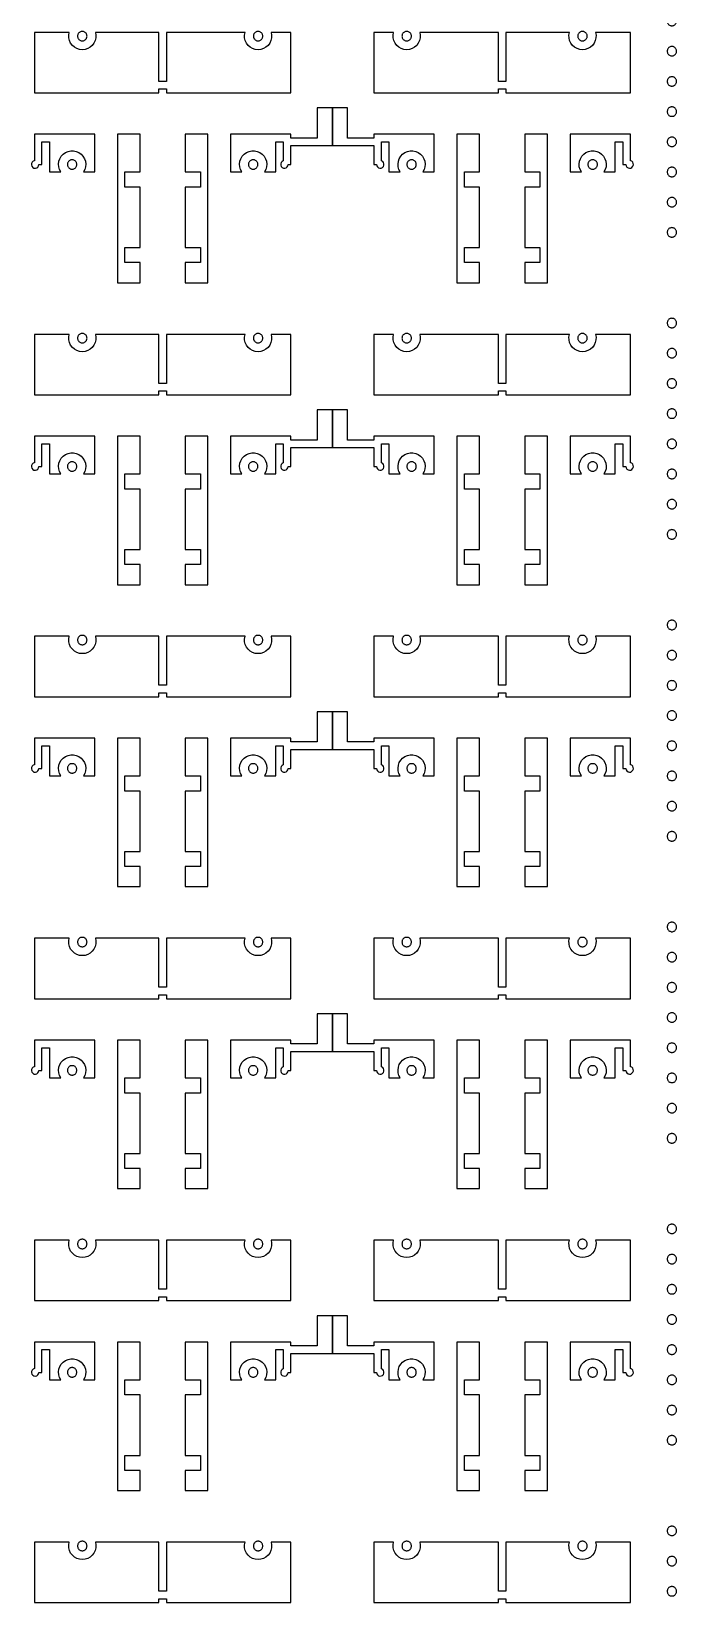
# Model space of a CAD drawing. Extents: x -100 to 100, y -100 to 100.
# Drawn here: x 38.34 to 48.58, y -49.76 to -24.84 of the extents above; entities that cross this region are included whole.
import ezdxf

# ---------------------------------------------------------------- set-up
doc = ezdxf.new("R2010")
doc.units = 0
doc.layers.add('C2', color=7, linetype='continuous')

# ---------------------------------------------------------------- blocks, each defined once
blk = doc.blocks.new('LDI_XFL94-0512-011_C2_B1')
at = {"layer": 'C2'}
for points in [[(48.503, -53.338), (48.493, -53.339), (48.484, -53.341), (48.474, -53.344), (48.465, -53.348), (48.457, -53.354), (48.45, -53.36), (48.443, -53.368), (48.438, -53.376), (48.434, -53.384), (48.431, -53.394), (48.429, -53.403), (48.428, -53.413), (48.429, -53.423), (48.431, -53.433), (48.434, -53.442), (48.438, -53.451), (48.443, -53.459), (48.45, -53.466), (48.457, -53.473), (48.465, -53.478), (48.474, -53.482), (48.484, -53.486), (48.493, -53.488), (48.503, -53.488), (48.513, -53.488), (48.522, -53.486), (48.532, -53.482), (48.54, -53.478), (48.549, -53.473), (48.556, -53.466), (48.562, -53.459), (48.568, -53.451), (48.572, -53.442), (48.575, -53.433), (48.577, -53.423), (48.578, -53.413), (48.577, -53.403), (48.575, -53.394), (48.572, -53.384), (48.568, -53.376), (48.562, -53.368), (48.556, -53.36), (48.549, -53.354), (48.54, -53.348), (48.532, -53.344), (48.522, -53.341), (48.513, -53.339), (48.503, -53.338)], [(39.144, -53.578), (39.134, -53.578), (39.124, -53.58), (39.115, -53.583), (39.106, -53.588), (39.098, -53.593), (39.091, -53.6), (39.084, -53.607), (39.079, -53.615), (39.074, -53.624), (39.071, -53.633), (39.069, -53.643), (39.069, -53.653), (39.069, -53.662), (39.071, -53.672), (39.074, -53.681), (39.079, -53.69), (39.084, -53.698), (39.091, -53.706), (39.098, -53.712), (39.106, -53.718), (39.115, -53.722), (39.124, -53.725), (39.134, -53.727), (39.144, -53.728), (39.154, -53.727), (39.163, -53.725), (39.172, -53.722), (39.181, -53.718), (39.189, -53.712), (39.197, -53.706), (39.203, -53.698), (39.209, -53.69), (39.213, -53.681), (39.216, -53.672), (39.218, -53.662), (39.219, -53.653), (39.218, -53.643), (39.216, -53.633), (39.213, -53.624), (39.209, -53.615), (39.203, -53.607), (39.197, -53.6), (39.189, -53.593), (39.181, -53.588), (39.172, -53.583), (39.163, -53.58), (39.154, -53.578), (39.144, -53.578)], [(41.934, -53.578), (41.924, -53.578), (41.915, -53.58), (41.905, -53.583), (41.897, -53.588), (41.888, -53.593), (41.881, -53.6), (41.875, -53.607), (41.869, -53.615), (41.865, -53.624), (41.862, -53.633), (41.86, -53.643), (41.859, -53.653), (41.86, -53.662), (41.862, -53.672), (41.865, -53.681), (41.869, -53.69), (41.875, -53.698), (41.881, -53.706), (41.888, -53.712), (41.897, -53.718), (41.905, -53.722), (41.915, -53.725), (41.924, -53.727), (41.934, -53.728), (41.944, -53.727), (41.954, -53.725), (41.963, -53.722), (41.972, -53.718), (41.98, -53.712), (41.987, -53.706), (41.994, -53.698), (41.999, -53.69), (42.003, -53.681), (42.007, -53.672), (42.008, -53.662), (42.009, -53.653), (42.008, -53.643), (42.007, -53.633), (42.003, -53.624), (41.999, -53.615), (41.994, -53.607), (41.987, -53.6), (41.98, -53.593), (41.972, -53.588), (41.963, -53.583), (41.954, -53.58), (41.944, -53.578), (41.934, -53.578)], [(44.293, -53.578), (44.284, -53.578), (44.274, -53.58), (44.265, -53.583), (44.256, -53.588), (44.248, -53.593), (44.24, -53.6), (44.234, -53.607), (44.228, -53.615), (44.224, -53.624), (44.221, -53.633), (44.219, -53.643), (44.218, -53.653), (44.219, -53.662), (44.221, -53.672), (44.224, -53.681), (44.228, -53.69), (44.234, -53.698), (44.24, -53.706), (44.248, -53.712), (44.256, -53.718), (44.265, -53.722), (44.274, -53.725), (44.284, -53.727), (44.293, -53.728), (44.303, -53.727), (44.313, -53.725), (44.322, -53.722), (44.331, -53.718), (44.339, -53.712), (44.346, -53.706), (44.353, -53.698), (44.358, -53.69), (44.363, -53.681), (44.366, -53.672), (44.368, -53.662), (44.368, -53.653), (44.368, -53.643), (44.366, -53.633), (44.363, -53.624), (44.358, -53.615), (44.353, -53.607), (44.346, -53.6), (44.339, -53.593), (44.331, -53.588), (44.322, -53.583), (44.313, -53.58), (44.303, -53.578), (44.293, -53.578)], [(47.084, -53.578), (47.074, -53.578), (47.064, -53.58), (47.055, -53.583), (47.046, -53.588), (47.038, -53.593), (47.031, -53.6), (47.024, -53.607), (47.019, -53.615), (47.015, -53.624), (47.011, -53.633), (47.009, -53.643), (47.009, -53.653), (47.009, -53.662), (47.011, -53.672), (47.015, -53.681), (47.019, -53.69), (47.024, -53.698), (47.031, -53.706), (47.038, -53.712), (47.046, -53.718), (47.055, -53.722), (47.064, -53.725), (47.074, -53.727), (47.084, -53.728), (47.094, -53.727), (47.103, -53.725), (47.113, -53.722), (47.121, -53.718), (47.129, -53.712), (47.137, -53.706), (47.143, -53.698), (47.149, -53.69), (47.153, -53.681), (47.156, -53.672), (47.158, -53.662), (47.159, -53.653), (47.158, -53.643), (47.156, -53.633), (47.153, -53.624), (47.149, -53.615), (47.143, -53.607), (47.137, -53.6), (47.129, -53.593), (47.121, -53.588), (47.113, -53.583), (47.103, -53.58), (47.094, -53.578), (47.084, -53.578)], [(38.937, -53.593), (38.383, -53.593), (38.383, -54.551), (40.359, -54.551), (40.359, -54.491), (40.479, -54.491), (40.479, -54.551), (42.455, -54.551), (42.455, -53.593), (42.141, -53.593), (42.149, -53.636), (42.148, -53.681), (42.138, -53.724), (42.119, -53.764), (42.092, -53.799), (42.059, -53.828), (42.02, -53.85), (41.978, -53.864), (41.934, -53.868), (41.89, -53.864), (41.848, -53.85), (41.809, -53.828), (41.776, -53.799), (41.749, -53.764), (41.731, -53.724), (41.72, -53.681), (41.719, -53.636), (41.727, -53.593), (40.479, -53.593), (40.479, -54.371), (40.359, -54.371), (40.359, -53.593), (39.351, -53.593), (39.359, -53.636), (39.357, -53.681), (39.347, -53.724), (39.328, -53.764), (39.302, -53.799), (39.269, -53.828), (39.23, -53.85), (39.188, -53.864), (39.144, -53.868), (39.1, -53.864), (39.057, -53.85), (39.019, -53.828), (38.986, -53.799), (38.959, -53.764), (38.94, -53.724), (38.93, -53.681), (38.929, -53.636), (38.937, -53.593)], [(46.877, -53.593), (45.868, -53.593), (45.868, -54.371), (45.749, -54.371), (45.749, -53.593), (44.5, -53.593), (44.508, -53.636), (44.507, -53.681), (44.497, -53.724), (44.478, -53.764), (44.452, -53.799), (44.418, -53.828), (44.38, -53.85), (44.337, -53.864), (44.293, -53.868), (44.249, -53.864), (44.207, -53.85), (44.169, -53.828), (44.135, -53.799), (44.109, -53.764), (44.09, -53.724), (44.08, -53.681), (44.078, -53.636), (44.086, -53.593), (43.772, -53.593), (43.772, -54.551), (45.749, -54.551), (45.749, -54.491), (45.868, -54.491), (45.868, -54.551), (47.844, -54.551), (47.844, -53.593), (47.291, -53.593), (47.299, -53.636), (47.298, -53.681), (47.287, -53.724), (47.269, -53.764), (47.242, -53.799), (47.209, -53.828), (47.17, -53.85), (47.128, -53.864), (47.084, -53.868), (47.04, -53.864), (46.998, -53.85), (46.959, -53.828), (46.926, -53.799), (46.899, -53.764), (46.88, -53.724), (46.87, -53.681), (46.869, -53.636), (46.877, -53.593)], [(48.503, -53.817), (48.493, -53.818), (48.484, -53.82), (48.474, -53.823), (48.465, -53.827), (48.457, -53.833), (48.45, -53.839), (48.443, -53.847), (48.438, -53.855), (48.434, -53.864), (48.431, -53.873), (48.429, -53.882), (48.428, -53.892), (48.429, -53.902), (48.431, -53.912), (48.434, -53.921), (48.438, -53.93), (48.443, -53.938), (48.45, -53.945), (48.457, -53.952), (48.465, -53.957), (48.474, -53.962), (48.484, -53.965), (48.493, -53.967), (48.503, -53.967), (48.513, -53.967), (48.522, -53.965), (48.532, -53.962), (48.54, -53.957), (48.549, -53.952), (48.556, -53.945), (48.562, -53.938), (48.568, -53.93), (48.572, -53.921), (48.575, -53.912), (48.577, -53.902), (48.578, -53.892), (48.577, -53.882), (48.575, -53.873), (48.572, -53.864), (48.568, -53.855), (48.562, -53.847), (48.556, -53.839), (48.549, -53.833), (48.54, -53.827), (48.532, -53.823), (48.522, -53.82), (48.513, -53.818), (48.503, -53.817)], [(48.503, -54.296), (48.493, -54.297), (48.484, -54.299), (48.474, -54.302), (48.465, -54.306), (48.457, -54.312), (48.45, -54.318), (48.443, -54.326), (48.438, -54.334), (48.434, -54.343), (48.431, -54.352), (48.429, -54.361), (48.428, -54.371), (48.429, -54.381), (48.431, -54.391), (48.434, -54.4), (48.438, -54.409), (48.443, -54.417), (48.45, -54.424), (48.457, -54.431), (48.465, -54.436), (48.474, -54.441), (48.484, -54.444), (48.493, -54.446), (48.503, -54.446), (48.513, -54.446), (48.522, -54.444), (48.532, -54.441), (48.54, -54.436), (48.549, -54.431), (48.556, -54.424), (48.562, -54.417), (48.568, -54.409), (48.572, -54.4), (48.575, -54.391), (48.577, -54.381), (48.578, -54.371), (48.577, -54.361), (48.575, -54.352), (48.572, -54.343), (48.568, -54.334), (48.562, -54.326), (48.556, -54.318), (48.549, -54.312), (48.54, -54.306), (48.532, -54.302), (48.522, -54.299), (48.513, -54.297), (48.503, -54.296)], [(42.036, -55.808), (42.216, -55.808), (42.216, -55.329), (42.335, -55.329), (42.335, -55.632), (42.316, -55.642), (42.302, -55.658), (42.294, -55.679), (42.295, -55.701), (42.303, -55.721), (42.318, -55.737), (42.338, -55.746), (42.359, -55.748), (42.38, -55.742), (42.398, -55.729), (42.409, -55.71), (42.413, -55.689), (42.455, -55.689), (42.455, -55.389), (43.114, -55.389), (43.114, -54.79), (42.874, -54.79), (42.874, -55.269), (42.455, -55.269), (42.455, -55.21), (41.497, -55.21), (41.497, -55.808), (41.677, -55.808), (41.656, -55.769), (41.644, -55.727), (41.641, -55.683), (41.647, -55.639), (41.661, -55.597), (41.684, -55.559), (41.714, -55.527), (41.75, -55.501), (41.791, -55.483), (41.834, -55.474), (41.878, -55.474), (41.922, -55.483), (41.962, -55.501), (41.998, -55.527), (42.029, -55.559), (42.051, -55.597), (42.066, -55.639), (42.072, -55.683), (42.068, -55.727), (42.056, -55.769), (42.036, -55.808)], [(44.55, -55.808), (44.731, -55.808), (44.731, -55.21), (43.772, -55.21), (43.772, -55.269), (43.353, -55.269), (43.353, -54.79), (43.114, -54.79), (43.114, -55.389), (43.772, -55.389), (43.772, -55.689), (43.814, -55.689), (43.818, -55.71), (43.83, -55.729), (43.847, -55.742), (43.868, -55.748), (43.89, -55.746), (43.91, -55.737), (43.925, -55.721), (43.933, -55.701), (43.933, -55.679), (43.926, -55.658), (43.912, -55.642), (43.892, -55.632), (43.892, -55.329), (44.012, -55.329), (44.012, -55.808), (44.192, -55.808), (44.171, -55.769), (44.159, -55.727), (44.156, -55.683), (44.162, -55.639), (44.176, -55.597), (44.199, -55.559), (44.229, -55.527), (44.265, -55.501), (44.306, -55.483), (44.349, -55.474), (44.393, -55.474), (44.437, -55.483), (44.477, -55.501), (44.513, -55.527), (44.543, -55.559), (44.566, -55.597), (44.581, -55.639), (44.587, -55.683), (44.583, -55.727), (44.571, -55.769), (44.55, -55.808)], [(48.503, -54.775), (48.493, -54.776), (48.484, -54.778), (48.474, -54.781), (48.465, -54.785), (48.457, -54.791), (48.45, -54.797), (48.443, -54.805), (48.438, -54.813), (48.434, -54.822), (48.431, -54.831), (48.429, -54.841), (48.428, -54.85), (48.429, -54.86), (48.431, -54.87), (48.434, -54.879), (48.438, -54.888), (48.443, -54.896), (48.45, -54.903), (48.457, -54.91), (48.465, -54.915), (48.474, -54.92), (48.484, -54.923), (48.493, -54.925), (48.503, -54.925), (48.513, -54.925), (48.522, -54.923), (48.532, -54.92), (48.54, -54.915), (48.549, -54.91), (48.556, -54.903), (48.562, -54.896), (48.568, -54.888), (48.572, -54.879), (48.575, -54.87), (48.577, -54.86), (48.578, -54.85), (48.577, -54.841), (48.575, -54.831), (48.572, -54.822), (48.568, -54.813), (48.562, -54.805), (48.556, -54.797), (48.549, -54.791), (48.54, -54.785), (48.532, -54.781), (48.522, -54.778), (48.513, -54.776), (48.503, -54.775)], [(39.161, -55.808), (39.341, -55.808), (39.341, -55.21), (38.383, -55.21), (38.383, -55.63), (38.363, -55.638), (38.346, -55.654), (38.337, -55.674), (38.336, -55.697), (38.343, -55.718), (38.357, -55.735), (38.377, -55.746), (38.399, -55.748), (38.421, -55.743), (38.439, -55.73), (38.451, -55.711), (38.455, -55.689), (38.503, -55.689), (38.503, -55.329), (38.623, -55.329), (38.623, -55.808), (38.803, -55.808), (38.782, -55.769), (38.77, -55.727), (38.767, -55.683), (38.772, -55.639), (38.787, -55.597), (38.81, -55.559), (38.84, -55.527), (38.876, -55.501), (38.917, -55.483), (38.96, -55.474), (39.004, -55.474), (39.047, -55.483), (39.088, -55.501), (39.124, -55.527), (39.154, -55.559), (39.177, -55.597), (39.192, -55.639), (39.198, -55.683), (39.194, -55.727), (39.182, -55.769), (39.161, -55.808)], [(40.06, -57.565), (40.06, -57.246), (39.82, -57.246), (39.82, -57.006), (40.06, -57.006), (40.06, -56.048), (39.82, -56.048), (39.82, -55.808), (40.06, -55.808), (40.06, -55.21), (39.701, -55.21), (39.701, -57.565), (40.06, -57.565)], [(41.138, -57.565), (41.138, -55.21), (40.778, -55.21), (40.778, -55.808), (41.018, -55.808), (41.018, -56.048), (40.778, -56.048), (40.778, -57.006), (41.018, -57.006), (41.018, -57.246), (40.778, -57.246), (40.778, -57.565), (41.138, -57.565)], [(45.449, -57.565), (45.449, -57.246), (45.21, -57.246), (45.21, -57.006), (45.449, -57.006), (45.449, -56.048), (45.21, -56.048), (45.21, -55.808), (45.449, -55.808), (45.449, -55.21), (45.09, -55.21), (45.09, -57.565), (45.449, -57.565)], [(46.527, -57.565), (46.527, -55.21), (46.168, -55.21), (46.168, -55.808), (46.407, -55.808), (46.407, -56.048), (46.168, -56.048), (46.168, -57.006), (46.407, -57.006), (46.407, -57.246), (46.168, -57.246), (46.168, -57.565), (46.527, -57.565)], [(47.425, -55.808), (47.605, -55.808), (47.605, -55.329), (47.725, -55.329), (47.725, -55.689), (47.772, -55.689), (47.777, -55.711), (47.789, -55.73), (47.807, -55.743), (47.828, -55.748), (47.851, -55.746), (47.87, -55.735), (47.885, -55.718), (47.892, -55.697), (47.89, -55.674), (47.881, -55.654), (47.865, -55.638), (47.844, -55.63), (47.844, -55.21), (46.886, -55.21), (46.886, -55.808), (47.066, -55.808), (47.046, -55.769), (47.033, -55.727), (47.03, -55.683), (47.036, -55.639), (47.05, -55.597), (47.073, -55.559), (47.103, -55.527), (47.139, -55.501), (47.18, -55.483), (47.223, -55.474), (47.268, -55.474), (47.311, -55.483), (47.352, -55.501), (47.388, -55.527), (47.418, -55.559), (47.441, -55.597), (47.455, -55.639), (47.461, -55.683), (47.458, -55.727), (47.445, -55.769), (47.425, -55.808)], [(48.503, -55.254), (48.493, -55.255), (48.484, -55.257), (48.474, -55.26), (48.465, -55.264), (48.457, -55.27), (48.45, -55.276), (48.443, -55.284), (48.438, -55.292), (48.434, -55.301), (48.431, -55.31), (48.429, -55.32), (48.428, -55.329), (48.429, -55.339), (48.431, -55.349), (48.434, -55.358), (48.438, -55.367), (48.443, -55.375), (48.45, -55.382), (48.457, -55.389), (48.465, -55.394), (48.474, -55.399), (48.484, -55.402), (48.493, -55.404), (48.503, -55.404), (48.513, -55.404), (48.522, -55.402), (48.532, -55.399), (48.54, -55.394), (48.549, -55.389), (48.556, -55.382), (48.562, -55.375), (48.568, -55.367), (48.572, -55.358), (48.575, -55.349), (48.577, -55.339), (48.578, -55.329), (48.577, -55.32), (48.575, -55.31), (48.572, -55.301), (48.568, -55.292), (48.562, -55.284), (48.556, -55.276), (48.549, -55.27), (48.54, -55.264), (48.532, -55.26), (48.522, -55.257), (48.513, -55.255), (48.503, -55.254)], [(38.982, -55.614), (38.972, -55.614), (38.963, -55.616), (38.953, -55.619), (38.945, -55.624), (38.936, -55.629), (38.929, -55.636), (38.923, -55.643), (38.917, -55.651), (38.913, -55.66), (38.91, -55.669), (38.908, -55.679), (38.907, -55.689), (38.908, -55.698), (38.91, -55.708), (38.913, -55.717), (38.917, -55.726), (38.923, -55.734), (38.929, -55.742), (38.936, -55.748), (38.945, -55.754), (38.953, -55.758), (38.963, -55.761), (38.972, -55.763), (38.982, -55.764), (38.992, -55.763), (39.001, -55.761), (39.011, -55.758), (39.02, -55.754), (39.028, -55.748), (39.035, -55.742), (39.042, -55.734), (39.047, -55.726), (39.051, -55.717), (39.054, -55.708), (39.056, -55.698), (39.057, -55.689), (39.056, -55.679), (39.054, -55.669), (39.051, -55.66), (39.047, -55.651), (39.042, -55.643), (39.035, -55.636), (39.028, -55.629), (39.02, -55.624), (39.011, -55.619), (39.001, -55.616), (38.992, -55.614), (38.982, -55.614)], [(41.856, -55.614), (41.846, -55.614), (41.837, -55.616), (41.828, -55.619), (41.819, -55.624), (41.811, -55.629), (41.803, -55.636), (41.797, -55.643), (41.791, -55.651), (41.787, -55.66), (41.784, -55.669), (41.782, -55.679), (41.781, -55.689), (41.782, -55.698), (41.784, -55.708), (41.787, -55.717), (41.791, -55.726), (41.797, -55.734), (41.803, -55.742), (41.811, -55.748), (41.819, -55.754), (41.828, -55.758), (41.837, -55.761), (41.846, -55.763), (41.856, -55.764), (41.866, -55.763), (41.876, -55.761), (41.885, -55.758), (41.894, -55.754), (41.902, -55.748), (41.909, -55.742), (41.916, -55.734), (41.921, -55.726), (41.926, -55.717), (41.929, -55.708), (41.931, -55.698), (41.931, -55.689), (41.931, -55.679), (41.929, -55.669), (41.926, -55.66), (41.921, -55.651), (41.916, -55.643), (41.909, -55.636), (41.902, -55.629), (41.894, -55.624), (41.885, -55.619), (41.876, -55.616), (41.866, -55.614), (41.856, -55.614)], [(44.371, -55.614), (44.361, -55.614), (44.352, -55.616), (44.343, -55.619), (44.334, -55.624), (44.326, -55.629), (44.318, -55.636), (44.312, -55.643), (44.306, -55.651), (44.302, -55.66), (44.299, -55.669), (44.297, -55.679), (44.296, -55.689), (44.297, -55.698), (44.299, -55.708), (44.302, -55.717), (44.306, -55.726), (44.312, -55.734), (44.318, -55.742), (44.326, -55.748), (44.334, -55.754), (44.343, -55.758), (44.352, -55.761), (44.361, -55.763), (44.371, -55.764), (44.381, -55.763), (44.391, -55.761), (44.4, -55.758), (44.409, -55.754), (44.417, -55.748), (44.424, -55.742), (44.431, -55.734), (44.436, -55.726), (44.441, -55.717), (44.444, -55.708), (44.446, -55.698), (44.446, -55.689), (44.446, -55.679), (44.444, -55.669), (44.441, -55.66), (44.436, -55.651), (44.431, -55.643), (44.424, -55.636), (44.417, -55.629), (44.409, -55.624), (44.4, -55.619), (44.391, -55.616), (44.381, -55.614), (44.371, -55.614)], [(47.246, -55.614), (47.236, -55.614), (47.226, -55.616), (47.217, -55.619), (47.208, -55.624), (47.2, -55.629), (47.192, -55.636), (47.186, -55.643), (47.181, -55.651), (47.176, -55.66), (47.173, -55.669), (47.171, -55.679), (47.171, -55.689), (47.171, -55.698), (47.173, -55.708), (47.176, -55.717), (47.181, -55.726), (47.186, -55.734), (47.192, -55.742), (47.2, -55.748), (47.208, -55.754), (47.217, -55.758), (47.226, -55.761), (47.236, -55.763), (47.246, -55.764), (47.255, -55.763), (47.265, -55.761), (47.274, -55.758), (47.283, -55.754), (47.291, -55.748), (47.299, -55.742), (47.305, -55.734), (47.31, -55.726), (47.315, -55.717), (47.318, -55.708), (47.32, -55.698), (47.321, -55.689), (47.32, -55.679), (47.318, -55.669), (47.315, -55.66), (47.31, -55.651), (47.305, -55.643), (47.299, -55.636), (47.291, -55.629), (47.283, -55.624), (47.274, -55.619), (47.265, -55.616), (47.255, -55.614), (47.246, -55.614)], [(48.503, -55.733), (48.493, -55.734), (48.484, -55.736), (48.474, -55.739), (48.465, -55.743), (48.457, -55.749), (48.45, -55.755), (48.443, -55.763), (48.438, -55.771), (48.434, -55.78), (48.431, -55.789), (48.429, -55.799), (48.428, -55.808), (48.429, -55.818), (48.431, -55.828), (48.434, -55.837), (48.438, -55.846), (48.443, -55.854), (48.45, -55.861), (48.457, -55.868), (48.465, -55.873), (48.474, -55.878), (48.484, -55.881), (48.493, -55.883), (48.503, -55.883), (48.513, -55.883), (48.522, -55.881), (48.532, -55.878), (48.54, -55.873), (48.549, -55.868), (48.556, -55.861), (48.562, -55.854), (48.568, -55.846), (48.572, -55.837), (48.575, -55.828), (48.577, -55.818), (48.578, -55.808), (48.577, -55.799), (48.575, -55.789), (48.572, -55.78), (48.568, -55.771), (48.562, -55.763), (48.556, -55.755), (48.549, -55.749), (48.54, -55.743), (48.532, -55.739), (48.522, -55.736), (48.513, -55.734), (48.503, -55.733)], [(48.503, -56.212), (48.493, -56.213), (48.484, -56.215), (48.474, -56.218), (48.465, -56.222), (48.457, -56.228), (48.45, -56.234), (48.443, -56.242), (48.438, -56.25), (48.434, -56.259), (48.431, -56.268), (48.429, -56.278), (48.428, -56.287), (48.429, -56.297), (48.431, -56.307), (48.434, -56.316), (48.438, -56.325), (48.443, -56.333), (48.45, -56.34), (48.457, -56.347), (48.465, -56.352), (48.474, -56.357), (48.484, -56.36), (48.493, -56.362), (48.503, -56.362), (48.513, -56.362), (48.522, -56.36), (48.532, -56.357), (48.54, -56.352), (48.549, -56.347), (48.556, -56.34), (48.562, -56.333), (48.568, -56.325), (48.572, -56.316), (48.575, -56.307), (48.577, -56.297), (48.578, -56.287), (48.577, -56.278), (48.575, -56.268), (48.572, -56.259), (48.568, -56.25), (48.562, -56.242), (48.556, -56.234), (48.549, -56.228), (48.54, -56.222), (48.532, -56.218), (48.522, -56.215), (48.513, -56.213), (48.503, -56.212)], [(48.503, -56.691), (48.493, -56.692), (48.484, -56.694), (48.474, -56.697), (48.465, -56.702), (48.457, -56.707), (48.45, -56.713), (48.443, -56.721), (48.438, -56.729), (48.434, -56.738), (48.431, -56.747), (48.429, -56.757), (48.428, -56.766), (48.429, -56.776), (48.431, -56.786), (48.434, -56.795), (48.438, -56.804), (48.443, -56.812), (48.45, -56.82), (48.457, -56.826), (48.465, -56.831), (48.474, -56.836), (48.484, -56.839), (48.493, -56.841), (48.503, -56.841), (48.513, -56.841), (48.522, -56.839), (48.532, -56.836), (48.54, -56.831), (48.549, -56.826), (48.556, -56.82), (48.562, -56.812), (48.568, -56.804), (48.572, -56.795), (48.575, -56.786), (48.577, -56.776), (48.578, -56.766), (48.577, -56.757), (48.575, -56.747), (48.572, -56.738), (48.568, -56.729), (48.562, -56.721), (48.556, -56.713), (48.549, -56.707), (48.54, -56.702), (48.532, -56.697), (48.522, -56.694), (48.513, -56.692), (48.503, -56.691)]]:
    blk.add_lwpolyline(points, close=True, dxfattribs=at)

msp = doc.modelspace()

# ---------------------------------------------------------------- block references
at = {"layer": 'C2'}
for p in [(0, 28.743), (0, 23.952), (0, 19.162), (0, 14.371), (0, 9.581), (0, 4.79)]:
    msp.add_blockref('LDI_XFL94-0512-011_C2_B1', p, dxfattribs=at)

doc.saveas('drawing.dxf')
